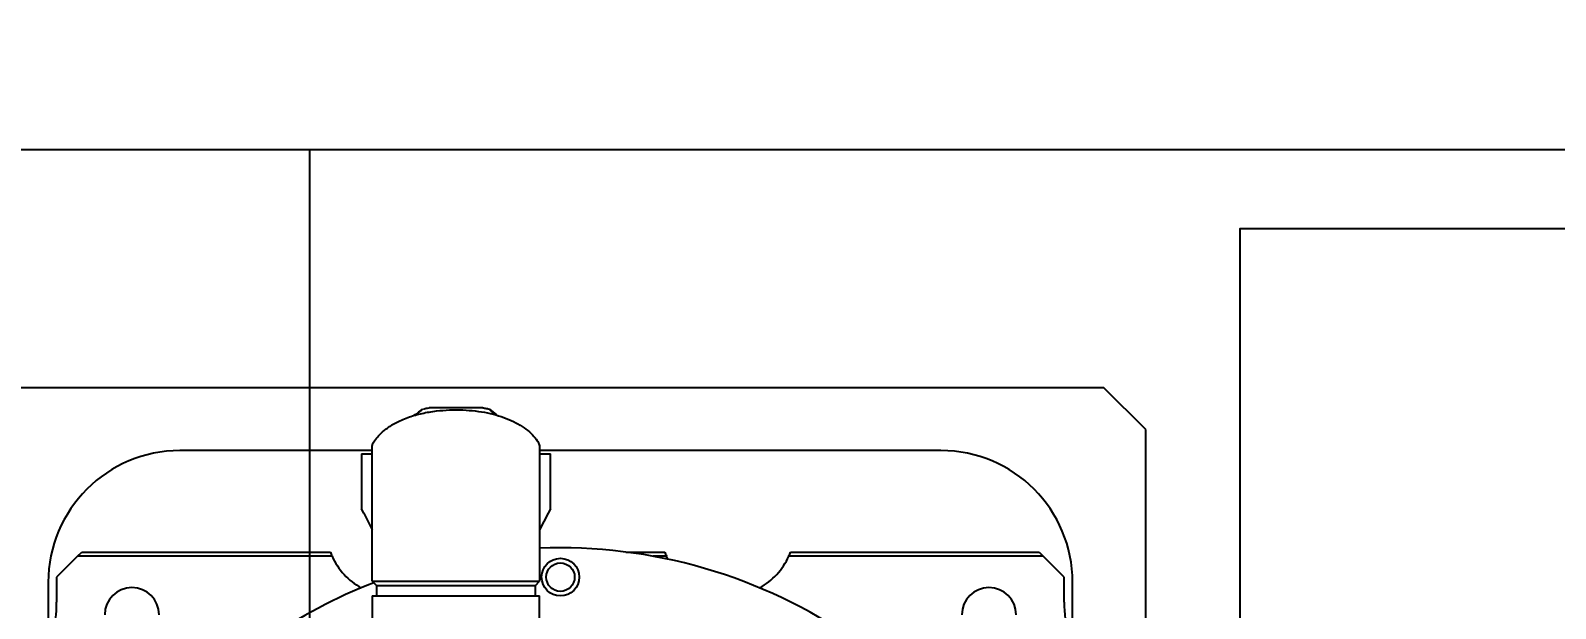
# Model space of a CAD drawing. Header units: inches. Extents: x -347369 to -260369, y 119522 to 149869.
# Drawn here: x -263201.9 to -262837.2, y 139822.9 to 139961.1 of the extents above; entities that cross this region are included whole.
import ezdxf

# ---------------------------------------------------------------- set-up
doc = ezdxf.new("R2010")
doc.units = ezdxf.units.IN
doc.header["$LTSCALE"] = 300
doc.linetypes.add('DOT2', pattern=[0.635, 0, -0.635])
for name, color, linetype in [('INCASTELLATURA MOT', 4, 'Continuous'), ('MACCHINA', 40, 'Continuous'), ('QUOTE', 7, 'Continuous')]:
    doc.layers.add(name, color=color, linetype=linetype)
doc.styles.get("Standard").update_dxf_attribs({"font": 'romans.shx'})
doc.dimstyles.new('sc1a100_pollici', dxfattribs={"dimscale": 100, "dimtxt": 3, "dimasz": 3, "dimexe": 0, "dimexo": 0, "dimgap": 1, "dimtad": 1, "dimzin": 12, "dimdsep": 46, "dimtxsty": 'Standard', "dimblk": 'CLOSEDBLANK', "dimcen": 1, "dimclrd": 253, "dimclre": 253, "dimclrt": 2, "dimadec": 0, "dimazin": 3, "dimtfac": 1, "dimtmove": 0, "dimatfit": 1, "dimldrblk": 'CLOSEDBLANK', "dimfxl": 1, "dimtolj": 1, "dimtzin": 0, "dimarcsym": 0})

# ---------------------------------------------------------------- blocks, each defined once
blk = doc.blocks.new('_ClosedBlank')
at = {"color": 0, "linetype": 'ByBlock', "lineweight": -2}
for p, q in [((-1, 0.1667), (0, 0)), ((-1, 0.1667), (-1, -0.1667)), ((0, 0), (-1, -0.1667))]:
    blk.add_line(p, q, dxfattribs=at)
blk = doc.blocks.new('*D9')
at = {"layer": 'Defpoints', "color": 0, "transparency": 16777216}
for p in [(-262080.44, 144199.66), (-282330.17, 140899.66), (-262080.44, 139904.16)]:
    blk.add_point(p, dxfattribs=at)
at = {"layer": 'QUOTE', "color": 253, "lineweight": -2, "transparency": 16777216}
for p, q in [((-282330.17, 140899.66), (-282330.17, 144199.66)), ((-282030.17, 144199.66), (-262380.44, 144199.66)), ((-262080.44, 139904.16), (-262080.44, 144199.66))]:
    blk.add_line(p, q, dxfattribs=at)
at = {"layer": 'QUOTE', "color": 253, "lineweight": -2, "transparency": 16777216, "xscale": 300, "yscale": 300, "zscale": 300, "rotation": 180}
blk.add_blockref('_ClosedBlank', (-282330.17, 144199.66), dxfattribs=at)
at = {"layer": 'QUOTE', "color": 253, "lineweight": -2, "transparency": 16777216, "xscale": 300, "yscale": 300, "zscale": 300}
blk.add_blockref('_ClosedBlank', (-262080.44, 144199.66), dxfattribs=at)
at = {"layer": 'QUOTE', "color": 2, "transparency": 16777216, "char_height": 300, "attachment_point": 5}
for s, insert in [('\\A1;20250', (-272260.15, 144449.66)), ('\\A1;[66\'-5 1/4"]', (-272260.15, 143871.08))]:
    blk.add_mtext(s, dxfattribs=dict(at, insert=insert))
blk = doc.blocks.new('*D12')
at = {"layer": 'Defpoints', "color": 0, "transparency": 16777216}
for p in [(-263135.17, 139932.66), (-261590.13, 139932.66), (-262190.13, 138999.66)]:
    blk.add_point(p, dxfattribs=at)
at = {"layer": 'QUOTE', "color": 253, "lineweight": -2, "transparency": 16777216}
for p, q in [((-261590.13, 140232.66), (-261590.13, 140532.66)), ((-263135.17, 139932.66), (-261590.13, 139932.66)), ((-261590.13, 139932.66), (-261590.13, 138999.66)), ((-262190.13, 138999.66), (-261590.13, 138999.66)), ((-261590.13, 138699.66), (-261590.13, 135456.8))]:
    blk.add_line(p, q, dxfattribs=at)
at = {"layer": 'QUOTE', "color": 253, "lineweight": -2, "transparency": 16777216, "xscale": 300, "yscale": 300, "zscale": 300}
for p, rotation in [((-261590.13, 139932.66), 270), ((-261590.13, 138999.66), 90)]:
    blk.add_blockref('_ClosedBlank', p, dxfattribs=dict(at, rotation=rotation))
at = {"layer": 'QUOTE', "color": 2, "transparency": 16777216, "char_height": 300, "attachment_point": 5, "rotation": 90}
for s, insert in [('\\A1;[3\'-0 3/4"]', (-261261.56, 136928.23)), ('\\A1;933', (-261840.13, 136928.23))]:
    blk.add_mtext(s, dxfattribs=dict(at, insert=insert))
blk = doc.blocks.new('*U45')
at = {"layer": 'INCASTELLATURA MOT'}
blk.add_lwpolyline([(-6004.99, 933), (-5, 933), (-5, 793), (-6004.99, 793)], close=True, dxfattribs=at)
blk = doc.blocks.new('A$C11159156')
at = {"layer": 'INCASTELLATURA MOT', "color": 40, "linetype": 'Continuous', "lineweight": 25}
for p, q in [((-154, 926), (-414, 926)), ((-144, 916), (-154, 926)), ((-315.18, 921.24), (-315.42, 921.22)), ((-302.57, 921.22), (-302.81, 921.24)), ((-144, 816), (-144, 916)), ((-329, 879.74), (-329, 912.11)), ((-289, 912.11), (-289, 879.74)), ((-329, 911), (-375, 911)), ((-331.6, 910.24), (-331.6, 897.03)), ((-331.6, 910.24), (-331.06, 910.24)), ((-331.06, 910.24), (-329, 910.24)), ((-193, 911), (-289, 911)), ((-289, 910.24), (-286.94, 910.24)), ((-286.94, 910.24), (-286.4, 910.24)), ((-286.4, 897.03), (-286.4, 910.24)), ((-331.06, 896.01), (-331.6, 897.03)), ((-331.06, 896.01), (-329, 892.08)), ((-286.94, 896.01), (-289, 892.08)), ((-286.4, 897.03), (-286.94, 896.01)), ((-399.5, 885.74), (-398.5, 886.74)), ((-398.5, 886.74), (-339.02, 886.74)), ((-268.32, 886.74), (-259.02, 886.74)), ((-228.98, 886.74), (-169.5, 886.74)), ((-169.5, 886.74), (-168.5, 885.74)), ((-399.5, 885.74), (-404.5, 880.74)), ((-338.62, 885.74), (-399.5, 885.74)), ((-258.62, 885.74), (-261.86, 885.74)), ((-258.29, 885.03), (-258.62, 885.74)), ((-168.5, 885.74), (-229.38, 885.74)), ((-163.5, 880.74), (-168.5, 885.74)), ((-406.5, 879.5), (-406.5, 863.69)), ((-404.5, 880.74), (-404.5, 874.74)), ((-329, 879.74), (-328, 878.74)), ((-329, 879.74), (-289, 879.74)), ((-290, 878.74), (-289, 879.74)), ((-163.5, 874.74), (-163.5, 880.74)), ((-161.5, 863.69), (-161.5, 879.5)), ((-329, 876.24), (-329, 864.74)), ((-329, 876.24), (-289, 876.24)), ((-328, 878.74), (-328, 876.24)), ((-328, 878.74), (-290, 878.74)), ((-290, 876.24), (-290, 878.74)), ((-289, 864.74), (-289, 876.24))]:
    blk.add_line(p, q, dxfattribs=at)
at = {"layer": 'INCASTELLATURA MOT', "color": 40, "linetype": 'DOT2', "lineweight": 18}
for p, q in [((-331.06, 896.01), (-331.06, 910.24)), ((-286.94, 896.01), (-286.94, 910.24))]:
    blk.add_line(p, q, dxfattribs=at)
at = {"layer": 'INCASTELLATURA MOT', "color": 40, "linetype": 'Continuous', "lineweight": 25}
for radius in [4.5, 3.4]:
    blk.add_circle((-284, 880.74), radius, dxfattribs=at)
for centre, radius, start, end in [((-375, 879.5), 31.5, 90, 180), ((-193, 879.5), 31.5, 0, 90), ((-324, 892.24), 16, 200.1055, 203.9695), ((-284, 764.24), 123.5, 55.2717, 92.3203), ((-244, 892.24), 16, 200.1055, 203.9695), ((-244, 892.24), 16, 336.0305, 339.8945), ((-324, 892.24), 16, 203.9695, 241.4791), ((-244, 892.24), 16, 298.5209, 336.0305), ((-284, 764.24), 123.5, 111.1933, 124.7283), ((-386.5, 871.74), 6.5, 0, 180), ((-181.5, 871.74), 6.5, 0, 180), ((-436, 874.74), 31.5, 345.5244, 0), ((-132, 874.74), 31.5, 180, 194.4756)]:
    blk.add_arc(centre, radius, start, end, dxfattribs=at)
for points, knots in [([(-329, 912.11), (-328.95, 912.32), (-328.85, 912.75), (-328.1, 913.9), (-326.97, 915.14), (-325.35, 916.49), (-323.13, 917.85), (-320.31, 919.05), (-317.11, 919.95), (-313.84, 920.5), (-310.52, 920.75), (-307.38, 920.75), (-304.31, 920.51), (-301.44, 920.05), (-298.74, 919.37), (-296.28, 918.48), (-294.07, 917.39), (-292.14, 916.12), (-290.57, 914.71), (-289.6, 913.49), (-289.09, 912.57), (-289.03, 912.26), (-289, 912.11)], [0, 0, 0, 0, 0.048838, 0.099598, 0.148261, 0.19787, 0.256784, 0.317665, 0.372095, 0.428579, 0.476394, 0.52573, 0.57147, 0.618514, 0.664762, 0.712197, 0.761588, 0.812112, 0.867845, 0.925021, 0.962116, 1, 1, 1, 1]), ([(-319.25, 919.29), (-319.08, 919.39), (-318.27, 919.85), (-317.56, 920.46), (-317, 920.93)], [0, 0, 0, 0, 0.214049, 1, 1, 1, 1]), ([(-316.88, 920.96), (-317.08, 920.79), (-317.49, 920.44), (-317.98, 920.03), (-318.34, 919.73), (-318.49, 919.58), (-318.44, 919.57), (-318.42, 919.56)], [0, 0, 0, 0, 0.179707, 0.381932, 0.617822, 0.903536, 1, 1, 1, 1]), ([(-316.77, 920.98), (-316.73, 920.99), (-316.59, 921.02), (-315.9, 921.14), (-315.42, 921.22)], [0, 0, 0, 0, 0.304041, 1, 1, 1, 1]), ([(-302.81, 921.24), (-303.17, 921.24), (-303.88, 921.24), (-305.25, 921.24), (-306.77, 921.24), (-308.41, 921.24), (-310.14, 921.24), (-312.1, 921.24), (-313.85, 921.24), (-314.78, 921.24), (-315.18, 921.24)], [0, 0, 0, 0, 0.123859, 0.250236, 0.366195, 0.464996, 0.564462, 0.676678, 0.858737, 1, 1, 1, 1]), ([(-302.57, 921.22), (-302.31, 921.17), (-301.76, 921.08), (-301.28, 920.99), (-301.21, 920.97), (-301.19, 920.97)], [0, 0, 0, 0, 0.424812, 0.859712, 1, 1, 1, 1]), ([(-300.04, 919.75), (-300.02, 919.79), (-299.98, 919.86), (-300.47, 920.32), (-300.9, 920.75), (-301.11, 920.95)], [0, 0, 0, 0, 0.4122356, 0.712145, 1, 1, 1, 1]), ([(-301, 920.93), (-300.47, 920.47), (-299.84, 919.92), (-299.15, 919.47), (-299.05, 919.4)], [0, 0, 0, 0, 0.854792, 1, 1, 1, 1])]:
    blk.add_open_spline(points, degree=3, knots=knots, dxfattribs=at)
at = {"layer": 'INCASTELLATURA MOT', "color": 40, "linetype": 'DOT2', "lineweight": 18}
for points, knots in [([(-316.07, 920.07), (-315.84, 920.12), (-314.99, 920.33), (-313.24, 920.6), (-310.93, 920.81), (-308.52, 920.86), (-306.15, 920.74), (-304.05, 920.51), (-302.87, 920.27), (-302.37, 920.16)], [0, 0, 0, 0, 0.059516, 0.223328, 0.386681, 0.550964, 0.714744, 0.877943, 1, 1, 1, 1]), ([(-298.87, 919.36), (-299.01, 919.44), (-299.77, 919.88), (-300.44, 920.45), (-301, 920.93)], [0, 0, 0, 0, 0.171703, 1, 1, 1, 1])]:
    blk.add_open_spline(points, degree=3, knots=knots, dxfattribs=at)
at = {"layer": 'MACCHINA'}
blk.add_lwpolyline([(128.5, 953.5), (128.5, 964), (-121.5, 964), (-121.5, 816), (128.5, 816), (128.5, 843.5)], dxfattribs=at)

msp = doc.modelspace()

# ---------------------------------------------------------------- block references
for name, p in [('*U45', (-263130.166, 138999.656)), ('A$C11159156', (-262791.171, 138949.656))]:
    msp.add_blockref(name, p)

# ---------------------------------------------------------------- dimensions: what is measured, and where the dimension line sits
at = {"layer": 'QUOTE'}
dim = msp.add_linear_dim(base=(-262080.445, 144199.656), p1=(-282330.166, 140899.656), p2=(-262080.445, 139904.156), dimstyle='sc1a100_pollici', override={"dimdec": 0, "dimpost": '\\X'}, dxfattribs=at)
dim.commit()
dim.dimension.update_dxf_attribs({"geometry": '*D9', "text_midpoint": (-272260.149, 144199.656), "dimtype": 160})
dim = msp.add_linear_dim(base=(-261590.132, 139932.656), p1=(-262190.132, 138999.656), p2=(-263135.166, 139932.656), angle=90, dimstyle='sc1a100_pollici', override={"dimpost": '\\X'}, dxfattribs=at)
dim.commit()
dim.dimension.update_dxf_attribs({"geometry": '*D12', "text_midpoint": (-261590.132, 136928.227), "dimtype": 160})

doc.saveas('drawing.dxf')
